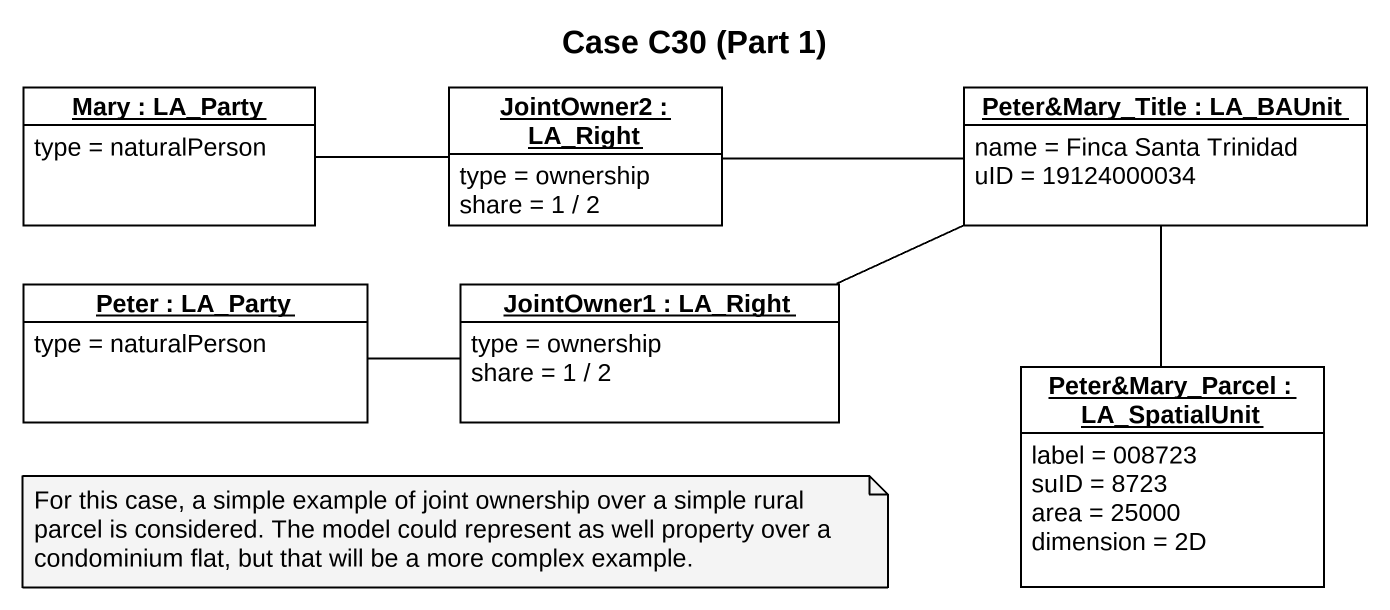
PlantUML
@startuml
title Case C30 (Part 1)
hide circle
hide empty members
object "Mary : LA_Party" as Mary #FFFFFF {
  type = naturalPerson
}
object "JointOwner2 : LA_Right" as JointOwner2 #FFFFFF {
  type = ownership
  share = 1 / 2
}
object "Peter&Mary_Title : LA_BAUnit" as Peter_Mary_Title #FFFFFF {
  name = Finca Santa Trinidad
  uID = 19124000034
}
object "Peter : LA_Party" as Peter #FFFFFF {
  type = naturalPerson
}
object "JointOwner1 : LA_Right" as JointOwner1 #FFFFFF {
  type = ownership
  share = 1 / 2
}
object "Peter&Mary_Parcel : LA_SpatialUnit" as Peter_Mary_Parcel #FFFFFF {
  label = 008723
  suID = 8723
  area = 25000
  dimension = 2D
}
Mary -right- JointOwner2
Peter_Mary_Title -left- JointOwner2
Peter_Mary_Title -left- JointOwner1
Peter_Mary_Title -- Peter_Mary_Parcel
Peter -right- JointOwner1
note as N1
  For this case, a simple example of joint ownership over a simple rural parcel is considered. The model could represent as well property over a condominium flat, but that will be a more complex example.
end note
@enduml
